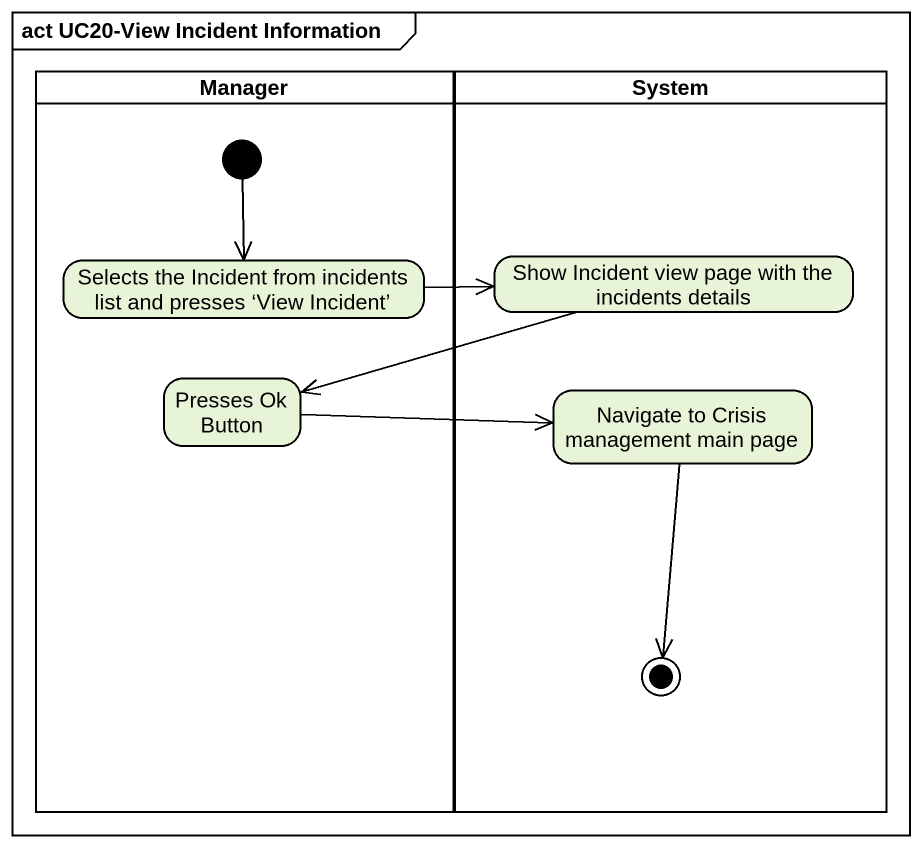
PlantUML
@startuml
mainframe act UC20-View Incident Information
hide empty description
state Manager <<partition>> {
  state "Selects the Incident from incidents list and presses ‘View Incident’" as Selects_the_Incident_from
  state "Presses Ok Button" as Presses_Ok_Button
  [*] --> Selects_the_Incident_from
}
state System <<partition>> {
  state "Show Incident view page with the incidents details" as Show_Incident_view_page
  state "Navigate to Crisis management main page" as Navigate_to_Crisis
  Navigate_to_Crisis --> [*]
}
Selects_the_Incident_from -right-> Show_Incident_view_page
Show_Incident_view_page -left-> Presses_Ok_Button
Presses_Ok_Button -right-> Navigate_to_Crisis
@enduml
